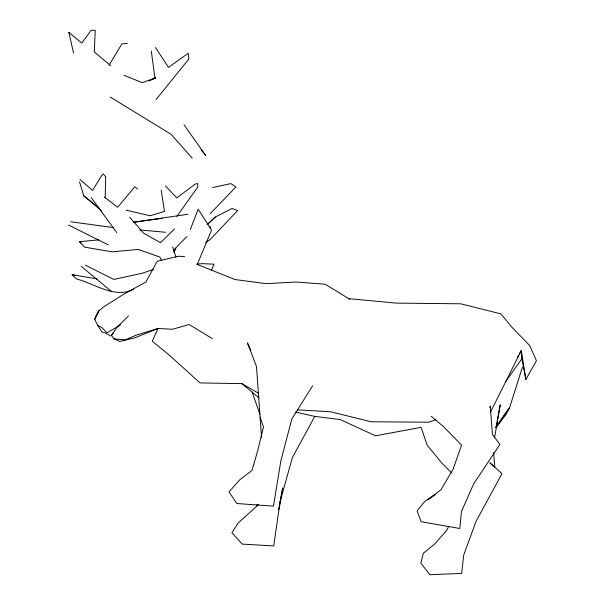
<?xml version="1.0" encoding="UTF-8"?>
<svg xmlns="http://www.w3.org/2000/svg" width="605" height="605" viewBox="0 0 605 605"><rect width="100%" height="100%" fill="white"/><g stroke="black" fill="none" stroke-linecap="round" stroke-linejoin="round"><path stroke-width="0.91" d="M105.21 197.737L105.678 176.645L103.281 173.975L101.549 175.73L92.58 190.371L80.026 179.549M494.55 437.831L500.259 404.775L495.979 427.599L509.66 407.46L522.455 367.016M489.921 407.785L490.262 406.015L492.462 434.519L499.911 444.463L473.821 483.577L461.456 511.527L459.8 528.513L421.14 521.714L417.079 510.892L424.718 501.5L435.479 494.323L428.083 499.526L441.03 489.755L453.122 469.17L461.57 445.068L443.374 426.533L431.312 416.323M279.744 502.808L280.115 500.963M280.493 499.11L282.732 488.001L278.474 512.768L273.732 545.929L242.257 544.107L231.912 532.74L238.188 522.977L258.501 504.6M278.58 509.546L280.909 498.596L292.374 457.614L314.812 416.391L340.176 419.545L375.516 435.812L421.05 427.349L427.259 445.288L441.733 462.961L451.481 472.747M256.497 506.506L257.004 504.721M190.303 229.605L198.168 209.186L211.553 230.097L197.26 264.453L235.012 279.533L266.336 283.685L296.155 281.998L325.256 284.229L349.743 299.278M211.485 270.193L213.988 264.173L202.055 263.659L196.496 264.173M448.759 526.282L446.709 530.358L434.594 544.114L423.387 553.204L420.808 563.164L429.943 574.75L461.638 573.396L463.763 554.891L476.097 521.283L501.991 473.655L489.8 462.772L494.799 467.272L493.635 452.54M490.3 412.572L521.276 350.537L525.866 379.516L536.438 360.777L529.708 345.538L511.686 327.01L500.94 313.882L460.692 303.786L395.859 303.097L348.261 298.583M517.517 357.056L518.455 355.43M519.4 353.796L521.276 350.537L521.865 358.773L525.866 379.516M109.119 65.06L121.923 43.832L127.315 43.469M312.626 385.771L291.814 419.038L280.811 461.07L273.475 506.158L236.797 503.511L229 491.903L239.988 479.621L252.035 470.433L257.828 450.158L263.455 426.986L260.089 417.117M212.484 338.724L189.108 324.522L172.576 329.271L158.026 328.5L134.9 337.787L119.843 341.424L113.816 338.823L111.501 335.208L116.803 327.464L128.464 316.007M495.639 427.455L496.72 425.92M497.794 424.377L509.66 407.46L506.075 414.312L495.903 427.705M173.756 252.058L175.934 248.988M505.523 381.785L521.865 358.773M176.879 216.348L197.971 186.779L197.548 183.542L195.158 184.094L176.849 197.88L165.384 185.848M156.052 99.583L188.858 58.98L188.253 53.293L168.493 67.382L155.508 47.523M111.501 335.208L113.332 333.196M210.116 213.822L235.935 186.915L230.906 183.61L212.62 187.535M173.37 250.296L186.832 236.615M174.505 228.947L160.514 242.711L143.551 233.144L129.636 217.112M207.87 224.031L215.289 217.051L232.123 208.475L237.621 210.578L210.215 239.489L205.677 242.56M207.152 224.629L215.289 217.051M209.496 227.707L211.032 226.625M120.486 324.945L107.062 332.75L101.829 327.539L97.67 325.437L94.72 319.327L96.044 315.742L98.842 310.925L103.304 307.083L124.101 294.007L145.934 281.983L157.156 261.262L178.324 256.278L184.601 256.49M149.117 80.979L154.918 77.924L151.303 50.986M153.292 79.096L155.78 77.848L142.304 82.651L123.874 75.27M133.622 289.281C114.239 298.953 94.864 283.548 76.389 278.943L72.101 274.708L97.125 278.913M435.986 419.628L428.907 422.207L371.054 421.783L330.685 411.771L297.229 409.827M153.526 269.361L142.258 273.248L113.816 279.419L85.343 265.141M133.274 222.262L187.815 214.306M133.357 222.338L162.193 218.307M161.527 260.475L159.917 257.095L138.326 249.441L112.106 251.839L84.617 247.158L79.467 241.69L98.781 239.867M258.259 393.099L241.894 383.638L200.058 382.92L168.613 354.53L152.21 341.28L158.026 328.5L136.48 335.049L125.144 339.927L113.816 338.823M139.695 229.923L165.52 232.275M70.815 221.77L113.498 227.609M72.101 274.708L74.627 275.26M295.595 412.134L314.812 416.391M126.12 210.185L150.138 215.751L164.439 211.41L161.232 190.144M68.562 225.045L108.197 244.851M110.745 336.077L105.179 332.871L102.154 332.175L97.67 325.437M110.329 97.087L171.124 134.333L192.216 158.147M137.698 188.934L134.718 186.877L117.672 207.265L104.347 197.056M79.467 241.69L81.69 243.422M79.527 181.923L83.732 195.725L99.016 207.961M101.496 210.79L83.732 195.725M73.545 52.99L68.857 32.398L81.758 43.053L91.166 30.273L95.235 30.25L94.289 51.909L110.632 65.665M241.894 383.638L259.053 397.916M81.221 266.291L111.524 291.527M201.094 149.745L205.715 155.538L184.011 124.781M91.196 197.525L116.735 232.623M68.857 32.398L69.605 33.456M250.946 350.575L247.437 342.891L256.49 366.539L261.549 437.544M252.179 392.116L259.893 414.304M172.659 246.885L175.934 257.178M97.813 312.641L94.72 319.327L98.842 310.925L97.813 312.641"/></g></svg>
